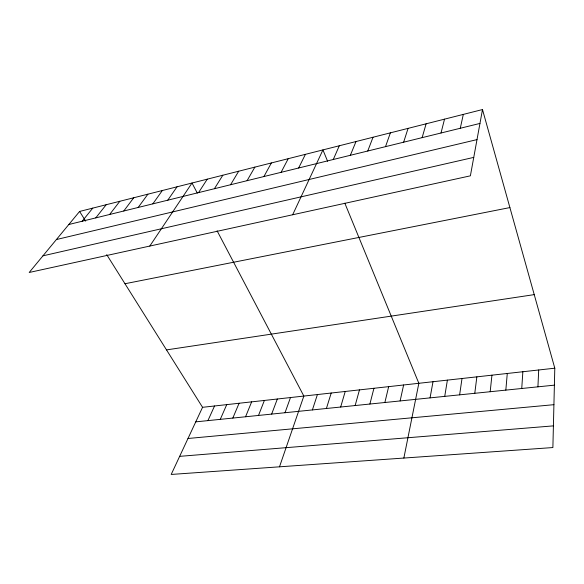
<?xml version="1.0" encoding="UTF-8"?>
<svg xmlns="http://www.w3.org/2000/svg" width="584" height="584" viewBox="0 0 584 584"><rect width="100%" height="100%" fill="white"/><g stroke="black" fill="none" stroke-linecap="round" stroke-linejoin="round"><path stroke-width="0.88" d="M482.494 109.551L470.383 175.828L29.2 272.48L79.599 211.452L482.494 109.551L554.8 368.197L552.88 447.556L171.2 474.449L202.553 407.311L106.711 254.639M537.93 386.834L538.696 369.986M521.746 388.491L522.855 371.745M505.832 390.119L507.277 373.475M490.18 391.725L491.94 375.176M474.785 393.302L476.858 376.848M459.63 394.85L462.01 378.498M444.731 396.375L447.395 380.126M430.058 397.879L433.007 381.717M403.858 458.06L418.845 383.294L344.837 203.203M400.12 400.945L403.624 384.98M460.28 128.268L463.316 114.398M384.878 402.507L388.659 386.644M441.008 133.006L444.526 119.151M369.891 404.04L373.942 388.28M355.152 405.544L359.467 389.886M422.13 137.649L426.116 123.808M340.662 407.033L345.224 391.47M326.412 408.486L331.208 393.025M403.639 142.197L408.07 128.378M312.389 409.924L317.419 394.558M279.495 466.82L303.848 396.061L217.102 230.819M385.52 146.65L390.375 132.853M285.014 412.727L290.489 397.543M271.655 414.092L277.342 399.003M367.759 151.015L373.023 137.24M258.508 415.443L264.391 400.441M245.565 416.764L251.646 401.858M350.349 155.293L356.006 141.54M232.826 418.071L239.09 403.252M220.278 419.356L226.731 404.624M333.281 159.49L339.311 145.766M207.926 420.619L214.547 405.975M292.672 214.759L322.937 149.905L327.617 161.293M298.636 168.01L305.403 154.344M281.094 172.324L288.226 158.687M263.91 176.55L271.385 162.943M247.076 180.682L254.879 167.119M230.585 184.741L238.703 171.207M214.416 188.72L222.832 175.222M198.567 192.611L207.269 179.157M149.796 246.061L192.005 183.018L197.29 193.078M167.783 200.181L177.032 186.807M152.833 203.86L162.33 190.523M138.167 207.466L147.905 194.173M123.779 210.999L133.743 197.757M109.653 214.474L119.837 201.276M95.783 217.883L106.186 204.728M82.176 221.227L92.776 208.116M68.81 224.519L479.953 123.428M56.392 239.549L477.004 139.605M42.939 255.836L473.755 157.388M124.983 283.736L509.898 207.576M166.513 349.896L534.229 294.628M202.553 407.311L554.8 368.197M195.757 421.867L554.391 385.148M187.99 438.489L553.917 404.683M179.646 456.352L553.406 425.875M79.599 211.452L85.68 221.132"/></g></svg>
